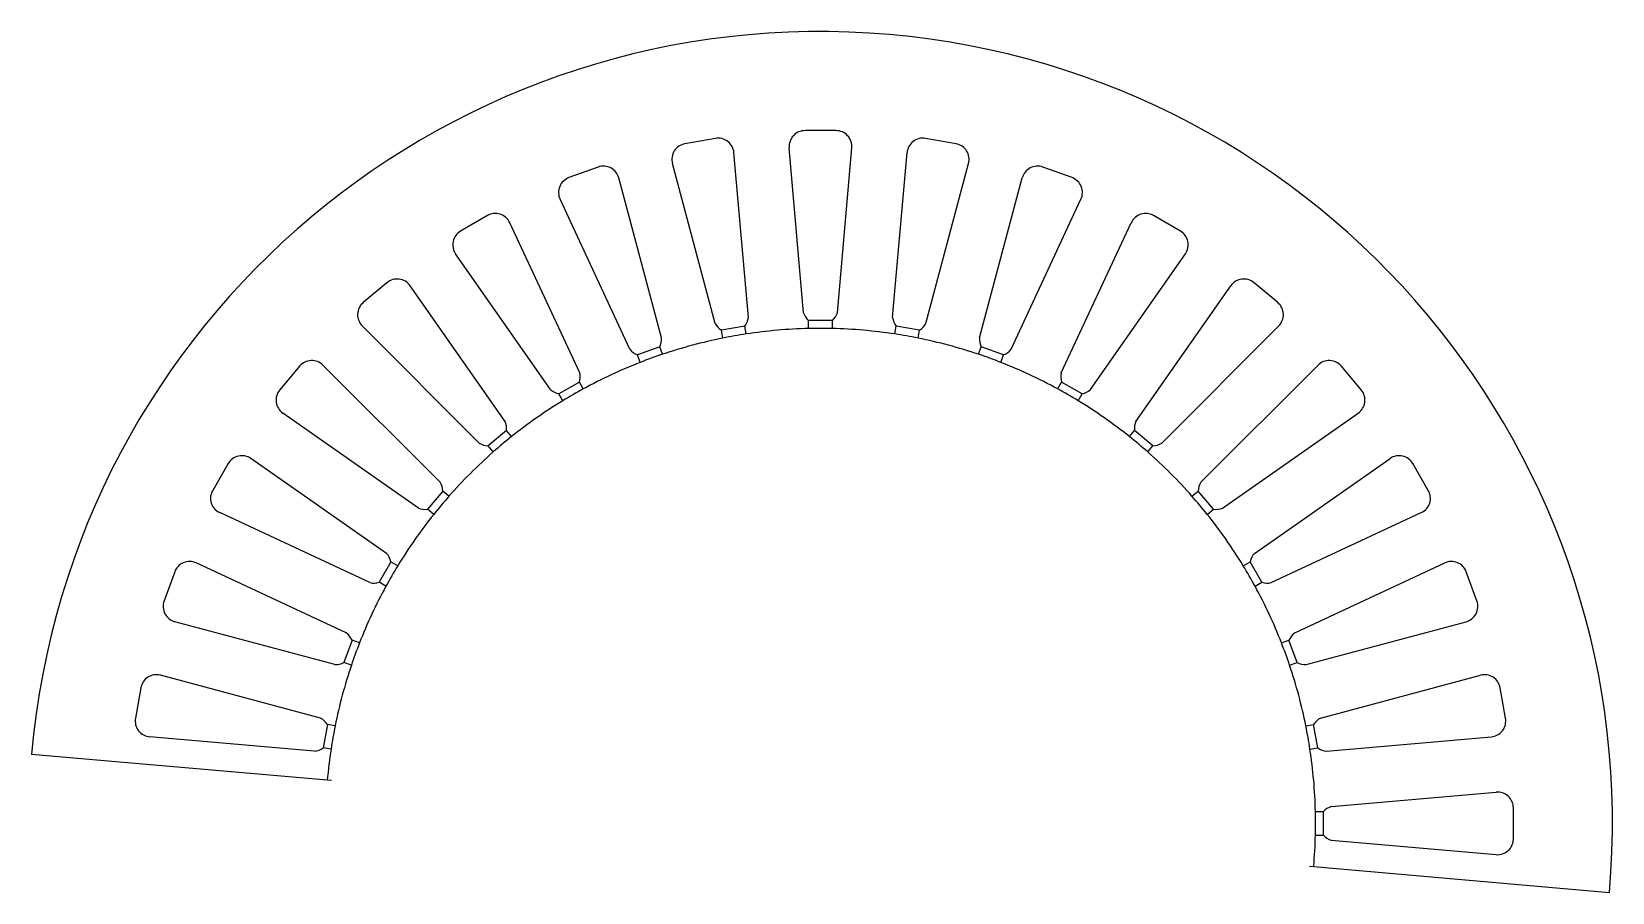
# Model space of a CAD drawing. Extents: x -100 to 100, y -9 to 100.
import ezdxf

# ---------------------------------------------------------------- set-up
doc = ezdxf.new("R2010")
doc.units = 0
doc.layers.add('layer 1000', color=7, linetype='CONTINUOUS')

msp = doc.modelspace()

# ---------------------------------------------------------------- linework, layer by layer
at = {"layer": 'layer 1000'}
for p, q in [((-13.270215, 86.509932), (-17.118216, 85.831425)), ((1.953682, 87.5), (-1.953682, 87.5)), ((17.118216, 85.831425), (13.270215, 86.509932)), ((-9.10396, 63.889743), (-10.930568, 84.715067)), ((-2.128687, 64.5), (-3.946109, 85.326128)), ((2.128687, 64.5), (3.946109, 85.326128)), ((9.10396, 63.889743), (10.930568, 84.715067)), ((-28.090902, 82.891303), (-31.762623, 81.554906)), ((-13.296655, 63.150457), (-18.702886, 83.344598)), ((13.296655, 63.150457), (18.702886, 83.344598)), ((31.762623, 81.554906), (28.090902, 82.891303)), ((-20.059988, 61.338228), (-25.475125, 81.529982)), ((20.059988, 61.338228), (25.475125, 81.529982)), ((-24.060611, 59.88212), (-32.891384, 78.830684)), ((24.060611, 59.88212), (32.891384, 78.830684)), ((-42.058062, 76.754064), (-45.441938, 74.800382)), ((-30.406503, 56.922982), (-39.245633, 75.867649)), ((30.406503, 56.922982), (39.245633, 75.867649)), ((45.441938, 74.800382), (42.058062, 76.754064)), ((-34.093497, 54.794295), (-46.080495, 71.92154)), ((34.093497, 54.794295), (46.080495, 71.92154)), ((-54.747309, 68.284691), (-57.740523, 65.773086)), ((-39.829132, 50.77816), (-51.823683, 67.900116)), ((39.829132, 50.77816), (51.823683, 67.900116)), ((57.740523, 65.773086), (54.747309, 68.284691)), ((-43.09047, 48.041573), (-57.869473, 62.827096)), ((-9.549448, 62.795765), (-12.503871, 62.27482)), ((-12.330223, 61.290012), (-12.503871, 62.27482)), ((-9.375799, 61.810957), (-9.549448, 62.795765)), ((-1.5, 62.5), (-1.5, 63.5)), ((1.5, 63.5), (-1.5, 63.5)), ((1.5, 62.5), (1.5, 63.5)), ((9.375799, 61.810957), (9.549448, 62.795765)), ((12.503871, 62.27482), (9.549448, 62.795765)), ((12.330223, 61.290012), (12.503871, 62.27482)), ((43.09047, 48.041573), (57.869473, 62.827096)), ((-20.30874, 60.183512), (-23.127818, 59.157451)), ((-19.96672, 59.243819), (-20.30874, 60.183512)), ((19.96672, 59.243819), (20.30874, 60.183512)), ((23.127818, 59.157451), (20.30874, 60.183512)), ((-22.785798, 58.217759), (-23.127818, 59.157451)), ((22.785798, 58.217759), (23.127818, 59.157451)), ((-65.773086, 57.740523), (-68.284691, 54.747309)), ((-48.041573, 43.09047), (-62.827096, 57.869473)), ((48.041573, 43.09047), (62.827096, 57.869473)), ((68.284691, 54.747309), (65.773086, 57.740523)), ((-30.450962, 55.742613), (-33.049038, 54.242613)), ((-32.549038, 53.376588), (-33.049038, 54.242613)), ((-29.950962, 54.876588), (-30.450962, 55.742613)), ((29.950962, 54.876588), (30.450962, 55.742613)), ((33.049038, 54.242613), (30.450962, 55.742613)), ((32.549038, 53.376588), (33.049038, 54.242613)), ((-50.77816, 39.829132), (-67.900116, 51.823683)), ((50.77816, 39.829132), (67.900116, 51.823683)), ((-39.667947, 49.608004), (-41.96608, 47.679641)), ((-39.025159, 48.841959), (-39.667947, 49.608004)), ((39.025159, 48.841959), (39.667947, 49.608004)), ((41.96608, 47.679641), (39.667947, 49.608004)), ((-54.794295, 34.093497), (-71.92154, 46.080495)), ((-41.323292, 46.913596), (-41.96608, 47.679641)), ((41.323292, 46.913596), (41.96608, 47.679641)), ((54.794295, 34.093497), (71.92154, 46.080495)), ((-74.800382, 45.441938), (-76.754064, 42.058062)), ((76.754064, 42.058062), (74.800382, 45.441938)), ((-47.679641, 41.96608), (-49.608004, 39.667947)), ((-46.913596, 41.323292), (-47.679641, 41.96608)), ((46.913596, 41.323292), (47.679641, 41.96608)), ((49.608004, 39.667947), (47.679641, 41.96608)), ((-56.922982, 30.406503), (-75.867649, 39.245633)), ((-48.841959, 39.025159), (-49.608004, 39.667947)), ((48.841959, 39.025159), (49.608004, 39.667947)), ((56.922982, 30.406503), (75.867649, 39.245633)), ((-59.88212, 24.060611), (-78.830684, 32.891384)), ((-54.242613, 33.049038), (-55.742613, 30.450962)), ((-53.376588, 32.549038), (-54.242613, 33.049038)), ((53.376588, 32.549038), (54.242613, 33.049038)), ((55.742613, 30.450962), (54.242613, 33.049038)), ((59.88212, 24.060611), (78.830684, 32.891384)), ((-81.554906, 31.762623), (-82.891303, 28.090902)), ((-54.876588, 29.950962), (-55.742613, 30.450962)), ((54.876588, 29.950962), (55.742613, 30.450962)), ((82.891303, 28.090902), (81.554906, 31.762623)), ((-61.338228, 20.059988), (-81.529982, 25.475125)), ((61.338228, 20.059988), (81.529982, 25.475125)), ((-59.157451, 23.127818), (-60.183512, 20.30874)), ((-58.217759, 22.785798), (-59.157451, 23.127818)), ((58.217759, 22.785798), (59.157451, 23.127818)), ((60.183512, 20.30874), (59.157451, 23.127818)), ((-59.243819, 19.96672), (-60.183512, 20.30874)), ((59.243819, 19.96672), (60.183512, 20.30874)), ((-63.150457, 13.296655), (-83.344598, 18.702886)), ((63.150457, 13.296655), (83.344598, 18.702886)), ((-85.831425, 17.118216), (-86.509932, 13.270215)), ((86.509932, 13.270215), (85.831425, 17.118216)), ((-62.27482, 12.503871), (-62.795765, 9.549448)), ((-61.290012, 12.330223), (-62.27482, 12.503871)), ((61.290012, 12.330223), (62.27482, 12.503871)), ((62.795765, 9.549448), (62.27482, 12.503871)), ((-63.889743, 9.10396), (-84.715067, 10.930568)), ((63.889743, 9.10396), (84.715067, 10.930568)), ((-62.280098, 5.448802), (-99.61947, 8.715574)), ((-61.810957, 9.375799), (-62.795765, 9.549448)), ((61.810957, 9.375799), (62.795765, 9.549448)), ((-61.764072, 5.403656), (-62.280098, 5.448802)), ((64.5, 2.128687), (85.326128, 3.946109)), ((62.5, 1.5), (63.5, 1.5)), ((63.5, -1.5), (63.5, 1.5)), ((87.5, -1.953682), (87.5, 1.953682)), ((62.5, -1.5), (63.5, -1.5)), ((64.5, -2.128687), (85.326128, -3.946109)), ((61.764072, -5.403656), (62.280098, -5.448802)), ((62.280098, -5.448802), (99.61947, -8.715574))]:
    msp.add_line(p, q, dxfattribs=at)
for centre, radius, start, end in [((0, 0), 100, 355, 175), ((-12.922918, 84.540316), 2, 5.012635, 100), ((-1.953682, 85.5), 2, 90, 184.987365), ((1.953682, 85.5), 2, 355.012635, 90), ((12.922918, 84.540316), 2, 80, 174.987365), ((-16.77092, 83.86181), 2, 100, 194.987365), ((16.77092, 83.86181), 2, 345.012635, 80), ((-27.406862, 81.011918), 2, 15.012635, 110), ((27.406862, 81.011918), 2, 70, 164.987365), ((-31.078582, 79.675521), 2, 110, 204.987365), ((31.078582, 79.675521), 2, 335.012635, 70), ((-41.058062, 75.022013), 2, 25.012635, 120), ((41.058062, 75.022013), 2, 60, 154.987365), ((-44.441938, 73.068331), 2, 120, 214.987365), ((44.441938, 73.068331), 2, 325.012635, 60), ((-53.461734, 66.752602), 2, 35.012635, 130), ((53.461734, 66.752602), 2, 50, 144.987365), ((-56.454948, 64.240998), 2, 130, 224.987365), ((-11.368095, 64.174045), 2.281914, 322.842965, 352.842965), ((0.051682, 65.173146), 2.281914, 197.157035, 227.157035), ((-0.051682, 65.173146), 2.281914, 312.842965, 342.842965), ((11.368095, 64.174045), 2.281914, 187.157035, 217.157035), ((56.454948, 64.240998), 2, 315.012635, 50), ((-11.266301, 64.191994), 2.281914, 207.157035, 237.157035), ((0, 0), 62.517997, 91.374835, 98.625165), ((0, 0), 62.517997, 88.625165, 91.374835), ((0, 0), 62.517997, 81.374835, 88.625165), ((11.266301, 64.191994), 2.281914, 302.842965, 332.842965), ((-22.339094, 61.225048), 2.281914, 332.842965, 2.842965), ((0, 0), 62.517997, 101.374835, 108.625165), ((0, 0), 62.517997, 98.625165, 101.374835), ((0, 0), 62.517997, 78.625165, 81.374835), ((0, 0), 62.517997, 71.374835, 78.625165), ((22.339094, 61.225048), 2.281914, 177.157035, 207.157035), ((-64.240998, 56.454948), 2, 45.012635, 140), ((0, 0), 62.517997, 111.374835, 118.625165), ((-22.241963, 61.2604), 2.281914, 217.157035, 247.157035), ((0, 0), 62.517997, 108.625165, 111.374835), ((0, 0), 62.517997, 68.625165, 71.374835), ((0, 0), 62.517997, 61.374835, 68.625165), ((22.241963, 61.2604), 2.281914, 292.842965, 322.842965), ((64.240998, 56.454948), 2, 40, 134.987365), ((-32.631331, 56.415759), 2.281914, 342.842965, 12.842965), ((32.631331, 56.415759), 2.281914, 167.157035, 197.157035), ((-66.752602, 53.461734), 2, 140, 234.987365), ((-32.541815, 56.467441), 2.281914, 227.157035, 257.157035), ((0, 0), 62.517997, 118.625165, 121.374835), ((0, 0), 62.517997, 58.625165, 61.374835), ((32.541815, 56.467441), 2.281914, 282.842965, 312.842965), ((66.752602, 53.461734), 2, 305.012635, 40), ((0, 0), 62.517997, 121.374835, 128.625165), ((0, 0), 62.517997, 51.374835, 58.625165), ((-41.932081, 49.892305), 2.281914, 352.842965, 22.842965), ((41.932081, 49.892305), 2.281914, 157.157035, 187.157035), ((-41.8529, 49.958747), 2.281914, 237.157035, 267.157035), ((0, 0), 62.517997, 128.625165, 131.374835), ((0, 0), 62.517997, 48.625165, 51.374835), ((41.8529, 49.958747), 2.281914, 272.842965, 302.842965), ((-73.068331, 44.441938), 2, 55.012635, 150), ((0, 0), 62.517997, 131.374835, 138.625165), ((0, 0), 62.517997, 41.374835, 48.625165), ((73.068331, 44.441938), 2, 30, 124.987365), ((-75.022013, 41.058062), 2, 150, 244.987365), ((-49.958747, 41.8529), 2.281914, 2.842965, 32.842965), ((49.958747, 41.8529), 2.281914, 147.157035, 177.157035), ((75.022013, 41.058062), 2, 295.012635, 30), ((0, 0), 62.517997, 138.625165, 141.374835), ((0, 0), 62.517997, 38.625165, 41.374835), ((0, 0), 62.517997, 141.374835, 148.625165), ((-49.892305, 41.932081), 2.281914, 247.157035, 277.157035), ((0, 0), 62.517997, 31.374835, 38.625165), ((49.892305, 41.932081), 2.281914, 262.842965, 292.842965), ((-56.467441, 32.541815), 2.281914, 12.842965, 42.842965), ((56.467441, 32.541815), 2.281914, 137.157035, 167.157035), ((-79.675521, 31.078582), 2, 65.012635, 160), ((0, 0), 62.517997, 148.625165, 151.374835), ((0, 0), 62.517997, 28.625165, 31.374835), ((79.675521, 31.078582), 2, 20, 114.987365), ((0, 0), 62.517997, 151.374835, 158.625165), ((-56.415759, 32.631331), 2.281914, 257.157035, 287.157035), ((0, 0), 62.517997, 21.374835, 28.625165), ((56.415759, 32.631331), 2.281914, 252.842965, 282.842965), ((-81.011918, 27.406862), 2, 160, 254.987365), ((81.011918, 27.406862), 2, 285.012635, 20), ((-61.2604, 22.241963), 2.281914, 22.842965, 52.842965), ((61.2604, 22.241963), 2.281914, 127.157035, 157.157035), ((0, 0), 62.517997, 158.625165, 161.374835), ((0, 0), 62.517997, 18.625165, 21.374835), ((-61.225048, 22.339094), 2.281914, 267.157035, 297.157035), ((0, 0), 62.517997, 161.374835, 168.625165), ((0, 0), 62.517997, 11.374835, 18.625165), ((61.225048, 22.339094), 2.281914, 242.842965, 272.842965), ((-83.86181, 16.77092), 2, 75.012635, 170), ((83.86181, 16.77092), 2, 10, 104.987365), ((-84.540316, 12.922918), 2, 170, 264.987365), ((-64.191994, 11.266301), 2.281914, 32.842965, 62.842965), ((0, 0), 62.517997, 168.625165, 171.374835), ((0, 0), 62.517997, 8.625165, 11.374835), ((64.191994, 11.266301), 2.281914, 117.157035, 147.157035), ((84.540316, 12.922918), 2, 275.012635, 10), ((-64.174045, 11.368095), 2.281914, 277.157035, 307.157035), ((0, 0), 62.517997, 171.374835, 175), ((0, 0), 62.517997, 1.374835, 8.625165), ((64.174045, 11.368095), 2.281914, 232.842965, 262.842965), ((65.173146, -0.051682), 2.281914, 107.157035, 137.157035), ((85.5, 1.953682), 2, 360, 94.987365), ((0, 0), 62.517997, 358.625165, 1.374835), ((0, 0), 62.517997, 355, 358.625165), ((65.173146, 0.051682), 2.281914, 222.842965, 252.842965), ((85.5, -1.953682), 2, 265.012635, 0)]:
    msp.add_arc(centre, radius, start, end, dxfattribs=at)

doc.saveas('drawing.dxf')
